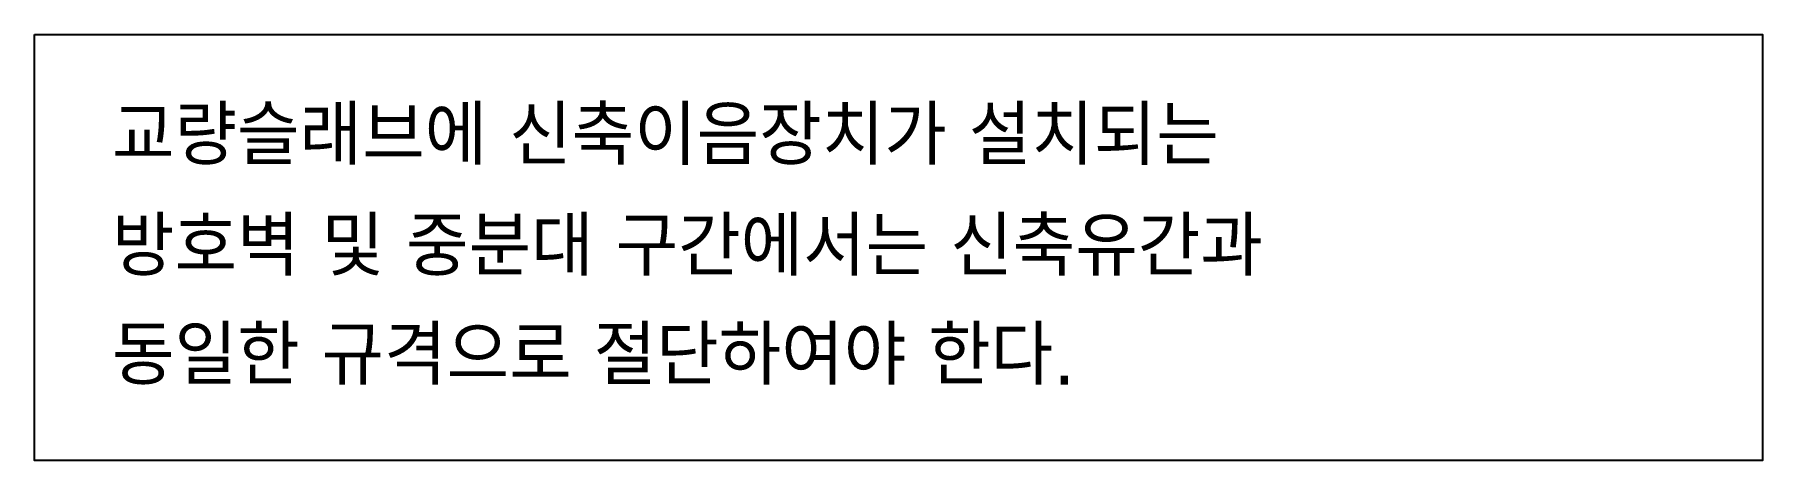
# Model space of a CAD drawing. Extents: x -73.1 to 0, y 0 to 18.
import ezdxf

# ---------------------------------------------------------------- set-up
doc = ezdxf.new("R2010")
doc.units = 0
doc.header["$LTSCALE"] = 1000
doc.layers.get('0').update_dxf_attribs({"linetype": 'CONTINUOUS'})
doc.styles.add('GHS', font='djdg.shx', dxfattribs={"bigfont": 'ghs.shx'})

msp = doc.modelspace()

# ---------------------------------------------------------------- linework, layer by layer
at = {"color": 1}
msp.add_lwpolyline([(-73.088, 18.04), (0, 18.04), (0, 0), (-73.088, 0)], close=True, dxfattribs=at)

# ---------------------------------------------------------------- texts
at = {"color": 7, "style": 'GHS'}
for s, p in [('교량슬래브에 신축이음장치가 설치되는', (-69.812, 12.516)), ('방호벽 및 중분대 구간에서는 신축유간과', (-69.812, 7.819)), ('동일한 규격으로 절단하여야 한다.', (-69.812, 3.206))]:
    msp.add_text(s, height=2.5, dxfattribs=at).set_placement(p)

doc.saveas('drawing.dxf')
